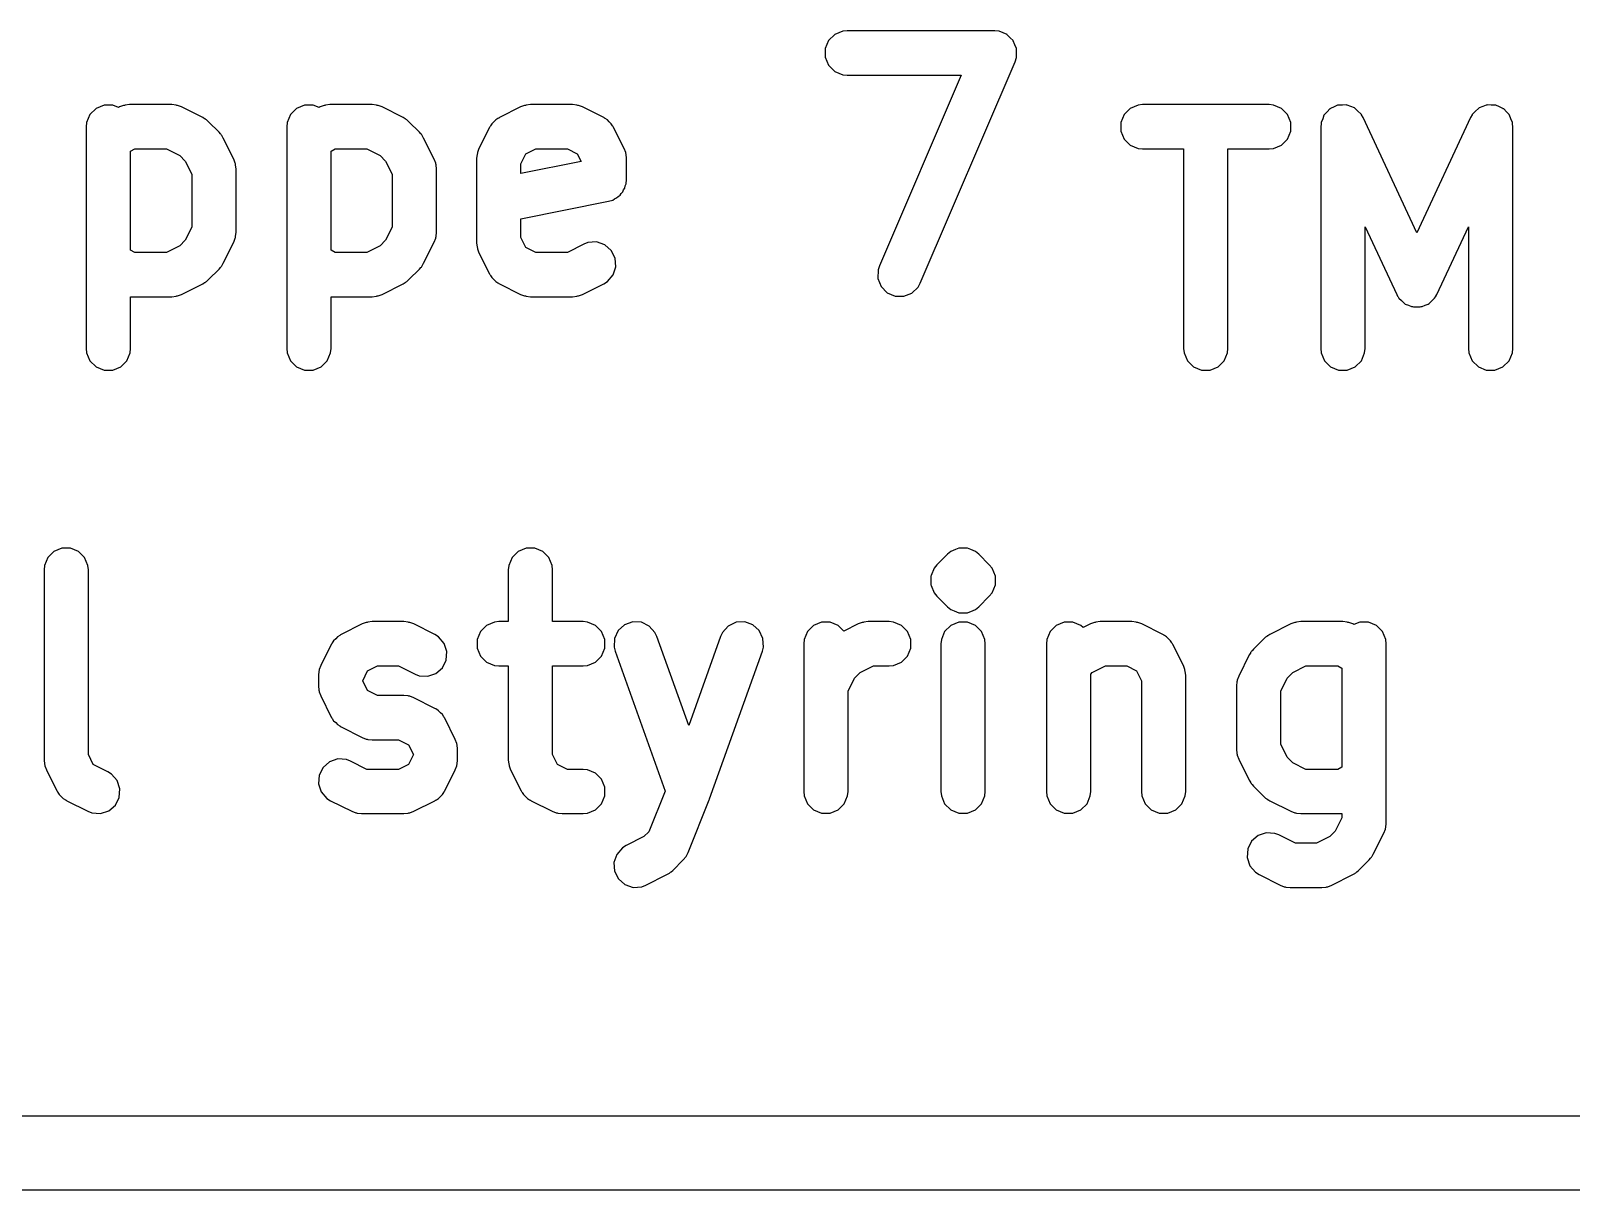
# Model space of a CAD drawing. Extents: x 44.5 to 133, y -119 to -55.5.
# Drawn here: x 78.32 to 88.74, y -119 to -111.15 of the extents above; entities that cross this region are included whole.
import ezdxf

# ---------------------------------------------------------------- set-up
doc = ezdxf.new("R2010")
doc.units = 0
doc.layers.add('BLACK', color=7, linetype='CONTINUOUS')

msp = doc.modelspace()

# ---------------------------------------------------------------- linework, layer by layer
at = {"layer": 'BLACK', "linetype": 'CONTINUOUS'}
for p, q in [((83.81096, -111.15371), (83.756888, -111.176108)), ((83.840224, -111.150828), (83.81096, -111.15371)), ((84.840224, -111.150828), (83.840224, -111.150828)), ((84.869488, -111.15371), (84.840224, -111.150828)), ((84.870349, -111.154066), (84.869488, -111.15371)), ((84.871279, -111.154078), (84.870349, -111.154066)), ((84.89734, -111.165247), (84.871279, -111.154078)), ((83.715504, -111.217492), (83.693106, -111.271564)), ((83.756888, -111.176108), (83.715504, -111.217492)), ((84.92356, -111.176108), (84.89734, -111.165247)), ((84.924218, -111.176766), (84.92356, -111.176108)), ((84.925074, -111.177133), (84.924218, -111.176766)), ((84.944864, -111.197412), (84.925074, -111.177133)), ((84.964944, -111.217492), (84.944864, -111.197412)), ((84.965301, -111.218354), (84.964944, -111.217492)), ((84.965951, -111.21902), (84.965301, -111.218354)), ((84.976469, -111.245315), (84.965951, -111.21902)), ((84.987342, -111.271564), (84.976469, -111.245315)), ((83.693106, -111.271564), (83.693106, -111.330092)), ((83.693106, -111.330092), (83.715504, -111.384164)), ((84.335239, -112.859916), (84.978096, -111.359916)), ((84.978096, -111.359916), (84.986974, -111.331883)), ((84.986974, -111.331883), (84.986985, -111.330953)), ((84.986985, -111.330953), (84.987342, -111.330092)), ((84.987342, -111.272497), (84.987342, -111.271564)), ((84.987687, -111.27336), (84.987342, -111.272497)), ((84.987342, -111.301677), (84.987687, -111.27336)), ((84.987342, -111.330092), (84.987342, -111.301677)), ((83.715504, -111.384164), (83.756888, -111.425548)), ((83.756888, -111.425548), (83.81096, -111.447946)), ((83.81096, -111.447946), (83.840224, -111.450828)), ((83.840224, -111.450828), (84.612743, -111.450828)), ((84.612743, -111.450828), (84.059495, -112.74174)), ((78.756888, -111.676108), (78.715504, -111.717492)), ((78.81096, -111.65371), (78.756888, -111.676108)), ((78.869488, -111.65371), (78.81096, -111.65371)), ((78.909095, -111.670116), (78.869488, -111.65371)), ((78.916, -111.666664), (78.909095, -111.670116)), ((78.943463, -111.656154), (78.916, -111.666664)), ((78.94884, -111.655771), (78.943463, -111.656154)), ((78.953818, -111.65371), (78.94884, -111.655771)), ((78.983082, -111.650828), (78.953818, -111.65371)), ((79.268796, -111.650828), (78.983082, -111.650828)), ((79.29806, -111.65371), (79.268796, -111.650828)), ((79.30304, -111.655773), (79.29806, -111.65371)), ((79.308415, -111.656155), (79.30304, -111.655773)), ((79.335878, -111.666664), (79.308415, -111.656155)), ((79.478735, -111.738093), (79.335878, -111.666664)), ((80.114031, -111.676108), (80.072647, -111.717492)), ((80.168103, -111.65371), (80.114031, -111.676108)), ((80.226631, -111.65371), (80.168103, -111.65371)), ((80.266238, -111.670116), (80.226631, -111.65371)), ((80.273143, -111.666664), (80.266238, -111.670116)), ((80.300606, -111.656154), (80.273143, -111.666664)), ((80.305983, -111.655771), (80.300606, -111.656154)), ((80.310961, -111.65371), (80.305983, -111.655771)), ((80.340225, -111.650828), (80.310961, -111.65371)), ((80.625939, -111.650828), (80.340225, -111.650828)), ((80.655203, -111.65371), (80.625939, -111.650828)), ((80.660183, -111.655773), (80.655203, -111.65371)), ((80.665558, -111.656155), (80.660183, -111.655773)), ((80.693021, -111.666664), (80.665558, -111.656155)), ((80.835878, -111.738093), (80.693021, -111.666664)), ((81.630286, -111.666664), (81.487428, -111.738093)), ((81.657749, -111.656154), (81.630286, -111.666664)), ((81.663126, -111.655771), (81.657749, -111.656154)), ((81.668104, -111.65371), (81.663126, -111.655771)), ((81.697368, -111.650828), (81.668104, -111.65371)), ((81.983082, -111.650828), (81.697368, -111.650828)), ((82.012346, -111.65371), (81.983082, -111.650828)), ((82.017326, -111.655773), (82.012346, -111.65371)), ((82.022701, -111.656155), (82.017326, -111.655773)), ((82.050164, -111.666664), (82.022701, -111.656155)), ((82.193021, -111.738093), (82.050164, -111.666664)), ((85.756889, -111.676108), (85.715505, -111.717492)), ((85.810961, -111.65371), (85.756889, -111.676108)), ((85.840225, -111.650828), (85.810961, -111.65371)), ((86.697368, -111.650828), (85.840225, -111.650828)), ((86.726632, -111.65371), (86.697368, -111.650828)), ((86.780704, -111.676108), (86.726632, -111.65371)), ((86.822088, -111.717492), (86.780704, -111.676108)), ((87.111667, -111.678471), (87.108634, -111.679887)), ((87.114031, -111.676108), (87.111667, -111.678471)), ((87.138076, -111.666147), (87.114031, -111.676108)), ((87.161672, -111.655137), (87.138076, -111.666147)), ((87.165012, -111.65499), (87.161672, -111.655137)), ((87.168103, -111.65371), (87.165012, -111.65499)), ((87.194138, -111.65371), (87.168103, -111.65371)), ((87.220142, -111.652567), (87.194138, -111.65371)), ((87.223285, -111.65371), (87.220142, -111.652567)), ((87.226631, -111.65371), (87.223285, -111.65371)), ((87.250679, -111.663671), (87.226631, -111.65371)), ((87.275145, -111.672568), (87.250679, -111.663671)), ((87.277612, -111.674827), (87.275145, -111.672568)), ((87.280703, -111.676108), (87.277612, -111.674827)), ((87.2991, -111.694505), (87.280703, -111.676108)), ((88.114031, -111.676108), (88.095622, -111.694516)), ((88.117122, -111.674827), (88.114031, -111.676108)), ((88.11959, -111.672568), (88.117122, -111.674827)), ((88.14405, -111.663673), (88.11959, -111.672568)), ((88.168103, -111.65371), (88.14405, -111.663673)), ((88.171449, -111.65371), (88.168103, -111.65371)), ((88.174592, -111.652567), (88.171449, -111.65371)), ((88.200607, -111.65371), (88.174592, -111.652567)), ((88.226631, -111.65371), (88.200607, -111.65371)), ((88.229718, -111.654989), (88.226631, -111.65371)), ((88.233063, -111.655136), (88.229718, -111.654989)), ((88.256672, -111.666154), (88.233063, -111.655136)), ((88.280703, -111.676108), (88.256672, -111.666154)), ((88.283066, -111.678471), (88.280703, -111.676108)), ((88.2861, -111.679887), (88.283066, -111.678471)), ((78.693106, -111.771564), (78.690224, -111.800828)), ((78.715504, -111.717492), (78.693106, -111.771564)), ((79.49133, -111.746021), (79.478735, -111.738093)), ((79.494987, -111.747536), (79.49133, -111.746021)), ((79.499104, -111.750915), (79.494987, -111.747536)), ((79.503621, -111.753758), (79.499104, -111.750915)), ((79.506218, -111.756752), (79.503621, -111.753758)), ((79.517718, -111.76619), (79.506218, -111.756752)), ((79.589147, -111.837618), (79.517718, -111.76619)), ((80.050249, -111.771564), (80.047367, -111.800828)), ((80.072647, -111.717492), (80.050249, -111.771564)), ((80.848473, -111.746021), (80.835878, -111.738093)), ((80.85213, -111.747536), (80.848473, -111.746021)), ((80.856247, -111.750915), (80.85213, -111.747536)), ((80.860764, -111.753758), (80.856247, -111.750915)), ((80.863361, -111.756752), (80.860764, -111.753758)), ((80.874861, -111.76619), (80.863361, -111.756752)), ((80.94629, -111.837618), (80.874861, -111.76619)), ((81.436011, -111.780289), (81.426688, -111.795098)), ((81.450219, -111.767966), (81.436011, -111.780289)), ((81.462542, -111.753758), (81.450219, -111.767966)), ((81.477351, -111.744435), (81.462542, -111.753758)), ((81.480226, -111.741943), (81.477351, -111.744435)), ((81.482533, -111.741173), (81.480226, -111.741943)), ((81.487428, -111.738093), (81.482533, -111.741173)), ((82.197911, -111.741171), (82.193021, -111.738093)), ((82.200223, -111.741942), (82.197911, -111.741171)), ((82.203101, -111.744438), (82.200223, -111.741942)), ((82.217907, -111.753758), (82.203101, -111.744438)), ((82.230228, -111.767965), (82.217907, -111.753758)), ((82.244438, -111.780289), (82.230228, -111.767965)), ((82.25376, -111.795098), (82.244438, -111.780289)), ((85.715505, -111.717492), (85.693107, -111.771564)), ((85.693107, -111.771564), (85.693107, -111.830092)), ((86.844486, -111.771564), (86.822088, -111.717492)), ((86.844486, -111.830092), (86.844486, -111.771564)), ((87.049261, -111.781591), (87.047367, -111.800828)), ((87.049797, -111.776152), (87.049106, -111.778053)), ((87.049106, -111.778053), (87.049261, -111.781591)), ((87.050249, -111.771564), (87.049797, -111.776152)), ((87.06021, -111.747515), (87.050249, -111.771564)), ((87.069107, -111.72305), (87.06021, -111.747515)), ((87.071366, -111.720582), (87.069107, -111.72305)), ((87.072647, -111.717492), (87.071366, -111.720582)), ((87.091044, -111.699094), (87.072647, -111.717492)), ((87.108634, -111.679887), (87.091044, -111.699094)), ((87.318308, -111.712095), (87.2991, -111.694505)), ((87.320658, -111.716063), (87.318308, -111.712095)), ((87.322087, -111.717492), (87.320658, -111.716063)), ((87.32344, -111.72076), (87.322087, -111.717492)), ((87.333294, -111.737395), (87.32344, -111.72076)), ((87.697367, -112.517551), (87.333294, -111.737395)), ((88.06144, -111.737395), (87.697367, -112.517551)), ((88.071291, -111.720764), (88.06144, -111.737395)), ((88.072647, -111.717492), (88.071291, -111.720764)), ((88.074077, -111.716061), (88.072647, -111.717492)), ((88.076427, -111.712095), (88.074077, -111.716061)), ((88.095622, -111.694516), (88.076427, -111.712095)), ((88.303689, -111.699094), (88.2861, -111.679887)), ((88.322087, -111.717492), (88.303689, -111.699094)), ((88.323367, -111.720582), (88.322087, -111.717492)), ((88.325627, -111.72305), (88.323367, -111.720582)), ((88.334524, -111.747518), (88.325627, -111.72305)), ((88.344485, -111.771564), (88.334524, -111.747518)), ((88.344936, -111.776151), (88.344485, -111.771564)), ((88.345628, -111.778052), (88.344936, -111.776151)), ((88.345472, -111.78159), (88.345628, -111.778052)), ((88.347367, -111.800828), (88.345472, -111.78159)), ((78.690224, -111.800828), (78.690224, -113.300828)), ((79.598589, -111.849123), (79.589147, -111.837618)), ((79.601581, -111.851718), (79.598589, -111.849123)), ((79.60442, -111.856228), (79.601581, -111.851718)), ((79.607802, -111.860349), (79.60442, -111.856228)), ((79.609317, -111.864008), (79.607802, -111.860349)), ((79.617246, -111.876603), (79.609317, -111.864008)), ((79.688674, -112.019461), (79.617246, -111.876603)), ((80.047367, -111.800828), (80.047367, -113.300828)), ((80.955732, -111.849123), (80.94629, -111.837618)), ((80.958724, -111.851718), (80.955732, -111.849123)), ((80.961563, -111.856228), (80.958724, -111.851718)), ((80.964945, -111.860349), (80.961563, -111.856228)), ((80.96646, -111.864008), (80.964945, -111.860349)), ((80.974389, -111.876603), (80.96646, -111.864008)), ((81.045817, -112.019461), (80.974389, -111.876603)), ((81.420346, -111.805175), (81.348918, -111.948032)), ((81.423426, -111.80028), (81.420346, -111.805175)), ((81.424196, -111.797973), (81.423426, -111.80028)), ((81.426688, -111.795098), (81.424196, -111.797973)), ((82.256253, -111.797973), (82.25376, -111.795098)), ((82.257022, -111.80028), (82.256253, -111.797973)), ((82.260103, -111.805175), (82.257022, -111.80028)), ((82.331532, -111.948031), (82.260103, -111.805175)), ((85.693107, -111.830092), (85.715505, -111.884164)), ((85.715505, -111.884164), (85.756889, -111.925548)), ((86.780704, -111.925548), (86.822088, -111.884164)), ((86.822088, -111.884164), (86.844486, -111.830092)), ((87.047367, -111.800828), (87.047367, -113.300828)), ((88.347367, -113.300828), (88.347367, -111.800828)), ((78.990224, -111.964962), (79.018492, -111.950828)), ((78.990224, -112.636694), (78.990224, -111.964962)), ((79.018492, -111.950828), (79.233386, -111.950828)), ((79.233386, -111.950828), (79.3228, -111.995535)), ((80.347367, -111.964962), (80.375635, -111.950828)), ((80.347367, -112.636694), (80.347367, -111.964962)), ((80.375635, -111.950828), (80.590529, -111.950828)), ((80.590529, -111.950828), (80.679943, -111.995535)), ((81.335964, -111.98585), (81.333082, -112.015114)), ((81.338026, -111.980871), (81.335964, -111.98585)), ((81.338408, -111.975496), (81.338026, -111.980871)), ((81.348918, -111.948032), (81.338408, -111.975496)), ((81.633082, -112.050523), (81.666313, -111.98406)), ((81.666313, -111.98406), (81.732778, -111.950828)), ((81.732778, -111.950828), (81.947672, -111.950828)), ((81.947672, -111.950828), (82.014136, -111.98406)), ((82.014136, -111.98406), (82.040311, -112.036411)), ((82.342041, -111.975495), (82.331532, -111.948031)), ((82.342422, -111.980869), (82.342041, -111.975495)), ((82.344486, -111.98585), (82.342422, -111.980869)), ((82.347368, -112.015114), (82.344486, -111.98585)), ((85.756889, -111.925548), (85.810961, -111.947946)), ((85.810961, -111.947946), (85.840225, -111.950828)), ((85.840225, -111.950828), (86.118796, -111.950828)), ((86.118796, -111.950828), (86.118796, -113.300828)), ((86.418796, -113.300828), (86.418796, -111.950828)), ((86.418796, -111.950828), (86.697368, -111.950828)), ((86.697368, -111.950828), (86.726632, -111.947946)), ((86.726632, -111.947946), (86.780704, -111.925548)), ((79.3228, -111.995535), (79.359804, -112.032539)), ((79.359804, -112.032539), (79.40451, -112.121951)), ((79.699184, -112.046924), (79.688674, -112.019461)), ((79.699565, -112.052299), (79.699184, -112.046924)), ((79.701628, -112.057278), (79.699565, -112.052299)), ((79.70451, -112.086542), (79.701628, -112.057278)), ((79.70451, -112.515114), (79.70451, -112.086542)), ((80.679943, -111.995535), (80.716947, -112.032539)), ((80.716947, -112.032539), (80.761653, -112.121951)), ((81.056327, -112.046924), (81.045817, -112.019461)), ((81.056708, -112.052299), (81.056327, -112.046924)), ((81.058771, -112.057278), (81.056708, -112.052299)), ((81.061653, -112.086542), (81.058771, -112.057278)), ((81.061653, -112.515114), (81.061653, -112.086542)), ((81.333082, -112.015114), (81.333082, -112.586542)), ((82.040311, -112.036411), (81.633082, -112.117857)), ((81.633082, -112.117857), (81.633082, -112.050523)), ((82.347368, -112.157809), (82.347368, -112.015114)), ((79.40451, -112.121951), (79.40451, -112.479704)), ((80.761653, -112.121951), (80.761653, -112.479704)), ((82.338862, -112.200811), (82.344486, -112.187235)), ((82.344486, -112.187235), (82.347368, -112.157971)), ((82.347369, -112.157814), (82.347368, -112.157809)), ((82.347368, -112.157819), (82.347369, -112.157814)), ((82.347368, -112.157971), (82.347368, -112.157819)), ((82.226786, -112.305058), (82.254916, -112.296493)), ((82.254916, -112.296493), (82.267127, -112.288314)), ((82.267127, -112.288314), (82.280704, -112.282691)), ((82.280704, -112.282691), (82.291205, -112.272189)), ((82.291205, -112.272189), (82.303546, -112.263925)), ((82.303546, -112.263925), (82.311698, -112.251697)), ((82.311698, -112.251697), (82.322088, -112.241307)), ((82.322088, -112.241307), (82.32777, -112.227587)), ((82.32777, -112.227587), (82.33601, -112.215229)), ((82.33601, -112.215229), (82.338862, -112.200811)), ((81.633082, -112.423798), (82.226631, -112.305089)), ((82.226631, -112.305089), (82.226632, -112.305089)), ((82.226632, -112.305088), (82.226786, -112.305058)), ((82.226632, -112.305089), (82.226632, -112.305088)), ((79.40451, -112.479704), (79.359803, -112.569117)), ((80.761653, -112.479704), (80.716946, -112.569117)), ((81.633082, -112.551133), (81.633082, -112.423798)), ((87.347367, -113.300828), (87.347367, -112.476961)), ((87.347367, -112.476961), (87.56144, -112.93569)), ((87.833294, -112.93569), (88.047367, -112.476962)), ((88.047367, -112.476962), (88.047367, -113.300828)), ((79.322798, -112.606122), (79.233386, -112.650828)), ((79.359803, -112.569117), (79.322798, -112.606122)), ((79.617246, -112.725053), (79.688674, -112.582195)), ((79.688674, -112.582195), (79.699184, -112.554732)), ((79.699184, -112.554732), (79.699565, -112.549356)), ((79.699565, -112.549356), (79.701628, -112.544378)), ((79.701628, -112.544378), (79.70451, -112.515114)), ((80.679941, -112.606122), (80.590529, -112.650828)), ((80.716946, -112.569117), (80.679941, -112.606122)), ((80.974389, -112.725053), (81.045817, -112.582195)), ((81.045817, -112.582195), (81.056327, -112.554732)), ((81.056327, -112.554732), (81.056708, -112.549356)), ((81.056708, -112.549356), (81.058771, -112.544378)), ((81.058771, -112.544378), (81.061653, -112.515114)), ((81.333082, -112.586542), (81.335964, -112.615806)), ((81.335964, -112.615806), (81.338026, -112.620784)), ((81.666314, -112.617597), (81.633082, -112.551133)), ((82.058858, -112.595236), (81.947672, -112.650828)), ((82.086321, -112.584726), (82.058858, -112.595236)), ((82.144701, -112.580578), (82.086321, -112.584726)), ((82.200224, -112.599086), (82.144701, -112.580578)), ((82.244439, -112.637433), (82.200224, -112.599086)), ((79.018491, -112.650828), (78.990224, -112.636694)), ((79.233386, -112.650828), (79.018491, -112.650828)), ((80.375634, -112.650828), (80.347367, -112.636694)), ((80.590529, -112.650828), (80.375634, -112.650828)), ((81.338026, -112.620784), (81.338408, -112.62616)), ((81.338408, -112.62616), (81.348918, -112.653623)), ((81.348918, -112.653623), (81.420346, -112.796482)), ((81.732777, -112.650828), (81.666314, -112.617597)), ((81.947672, -112.650828), (81.732777, -112.650828)), ((82.270613, -112.689782), (82.244439, -112.637433)), ((82.274761, -112.748162), (82.270613, -112.689782)), ((79.517719, -112.835466), (79.589148, -112.764037)), ((79.589148, -112.764037), (79.598589, -112.752532)), ((79.598589, -112.752532), (79.601581, -112.749938)), ((79.601581, -112.749938), (79.604419, -112.745428)), ((79.604419, -112.745428), (79.607803, -112.741306)), ((79.607803, -112.741306), (79.609319, -112.737644)), ((79.609319, -112.737644), (79.617246, -112.725053)), ((80.874862, -112.835466), (80.946291, -112.764037)), ((80.946291, -112.764037), (80.955732, -112.752532)), ((80.955732, -112.752532), (80.958724, -112.749938)), ((80.958724, -112.749938), (80.961562, -112.745428)), ((80.961562, -112.745428), (80.964946, -112.741306)), ((80.964946, -112.741306), (80.966462, -112.737644)), ((80.966462, -112.737644), (80.974389, -112.725053)), ((81.420346, -112.796482), (81.423425, -112.801374)), ((81.423425, -112.801374), (81.424196, -112.803685)), ((81.424196, -112.803685), (81.426691, -112.806562)), ((81.426691, -112.806562), (81.436011, -112.821367)), ((81.436011, -112.821367), (81.450217, -112.833688)), ((82.217907, -112.847899), (82.256253, -112.803684)), ((82.256253, -112.803684), (82.274761, -112.748162)), ((84.050617, -112.769773), (84.049904, -112.828296)), ((84.059495, -112.74174), (84.050617, -112.769773)), ((79.335878, -112.934992), (79.478735, -112.863564)), ((79.478735, -112.863564), (79.491328, -112.855636)), ((79.491328, -112.855636), (79.494988, -112.854121)), ((79.494988, -112.854121), (79.499107, -112.850739)), ((79.499107, -112.850739), (79.503621, -112.847899)), ((79.503621, -112.847899), (79.506217, -112.844905)), ((79.506217, -112.844905), (79.517719, -112.835466)), ((80.693021, -112.934992), (80.835878, -112.863564)), ((80.835878, -112.863564), (80.848471, -112.855636)), ((80.848471, -112.855636), (80.852131, -112.854121)), ((80.852131, -112.854121), (80.85625, -112.850739)), ((80.85625, -112.850739), (80.860764, -112.847899)), ((80.860764, -112.847899), (80.86336, -112.844905)), ((80.86336, -112.844905), (80.874862, -112.835466)), ((81.450217, -112.833688), (81.462543, -112.8479)), ((81.462543, -112.8479), (81.477347, -112.857218)), ((81.477347, -112.857218), (81.480225, -112.859714)), ((81.480225, -112.859714), (81.482536, -112.860484)), ((81.482536, -112.860484), (81.487429, -112.863564)), ((81.487429, -112.863564), (81.630287, -112.934993)), ((82.050164, -112.934992), (82.193021, -112.863564)), ((82.193021, -112.863564), (82.217907, -112.847899)), ((84.049904, -112.828296), (84.07164, -112.882636)), ((84.07164, -112.882636), (84.112517, -112.924523)), ((84.112517, -112.924523), (84.166312, -112.947578)), ((84.224835, -112.948291), (84.279175, -112.926555)), ((84.279175, -112.926555), (84.321062, -112.885678)), ((84.321062, -112.885678), (84.335239, -112.859916)), ((78.990224, -113.300828), (78.990224, -112.950828)), ((78.990224, -112.950828), (79.268796, -112.950828)), ((79.268796, -112.950828), (79.29806, -112.947946)), ((79.29806, -112.947946), (79.303038, -112.945883)), ((79.303038, -112.945883), (79.308414, -112.945502)), ((79.308414, -112.945502), (79.335878, -112.934992)), ((80.347367, -113.300828), (80.347367, -112.950828)), ((80.347367, -112.950828), (80.625939, -112.950828)), ((80.625939, -112.950828), (80.655203, -112.947946)), ((80.655203, -112.947946), (80.660181, -112.945883)), ((80.660181, -112.945883), (80.665557, -112.945502)), ((80.665557, -112.945502), (80.693021, -112.934992)), ((81.630287, -112.934993), (81.65775, -112.945502)), ((81.65775, -112.945502), (81.663125, -112.945883)), ((81.663125, -112.945883), (81.668104, -112.947946)), ((81.668104, -112.947946), (81.697368, -112.950828)), ((81.697368, -112.950828), (81.983082, -112.950828)), ((81.983082, -112.950828), (82.012346, -112.947946)), ((82.012346, -112.947946), (82.017324, -112.945883)), ((82.017324, -112.945883), (82.0227, -112.945502)), ((82.0227, -112.945502), (82.050164, -112.934992)), ((84.166312, -112.947578), (84.224835, -112.948291)), ((87.56144, -112.93569), (87.567786, -112.946403)), ((87.567786, -112.946403), (87.569107, -112.950035)), ((87.569107, -112.950035), (87.571458, -112.952603)), ((87.571458, -112.952603), (87.576427, -112.96099)), ((87.576427, -112.96099), (87.593232, -112.97638)), ((87.593232, -112.97638), (87.608634, -112.993198)), ((87.608634, -112.993198), (87.614677, -112.996018)), ((87.614677, -112.996018), (87.61959, -113.000517)), ((87.61959, -113.000517), (87.64101, -113.008306)), ((87.64101, -113.008306), (87.661672, -113.017948)), ((87.661672, -113.017948), (87.668329, -113.01824)), ((87.668329, -113.01824), (87.674592, -113.020518)), ((87.674592, -113.020518), (87.697371, -113.019517)), ((87.697371, -113.019517), (87.720142, -113.020518)), ((87.720142, -113.020518), (87.726401, -113.018241)), ((87.726401, -113.018241), (87.733063, -113.017949)), ((87.733063, -113.017949), (87.75373, -113.008304)), ((87.75373, -113.008304), (87.775145, -113.000517)), ((87.775145, -113.000517), (87.780058, -112.996017)), ((87.780058, -112.996017), (87.7861, -112.993198)), ((87.7861, -112.993198), (87.801495, -112.976385)), ((87.801495, -112.976385), (87.818308, -112.96099)), ((87.818308, -112.96099), (87.823276, -112.952601)), ((87.823276, -112.952601), (87.825627, -112.950035)), ((87.825627, -112.950035), (87.826946, -112.946405)), ((87.826946, -112.946405), (87.833294, -112.93569)), ((78.690224, -113.300828), (78.693106, -113.330092)), ((78.693106, -113.330092), (78.715504, -113.384164)), ((78.964944, -113.384164), (78.987342, -113.330092)), ((78.987342, -113.330092), (78.990224, -113.300828)), ((80.047367, -113.300828), (80.050249, -113.330092)), ((80.050249, -113.330092), (80.072647, -113.384164)), ((80.322087, -113.384164), (80.344485, -113.330092)), ((80.344485, -113.330092), (80.347367, -113.300828)), ((86.118796, -113.300828), (86.121678, -113.330092)), ((86.121678, -113.330092), (86.144076, -113.384164)), ((86.393516, -113.384164), (86.415914, -113.330092)), ((86.415914, -113.330092), (86.418796, -113.300828)), ((87.047367, -113.300828), (87.050249, -113.330092)), ((87.050249, -113.330092), (87.072647, -113.384164)), ((87.322087, -113.384164), (87.344485, -113.330092)), ((87.344485, -113.330092), (87.347367, -113.300828)), ((88.047367, -113.300828), (88.050249, -113.330092)), ((88.050249, -113.330092), (88.072647, -113.384164)), ((88.322087, -113.384164), (88.344485, -113.330092)), ((88.344485, -113.330092), (88.347367, -113.300828)), ((78.715504, -113.384164), (78.756888, -113.425548)), ((78.756888, -113.425548), (78.81096, -113.447946)), ((78.81096, -113.447946), (78.869488, -113.447946)), ((78.869488, -113.447946), (78.92356, -113.425548)), ((78.92356, -113.425548), (78.964944, -113.384164)), ((80.072647, -113.384164), (80.114031, -113.425548)), ((80.114031, -113.425548), (80.168103, -113.447946)), ((80.168103, -113.447946), (80.226631, -113.447946)), ((80.226631, -113.447946), (80.280703, -113.425548)), ((80.280703, -113.425548), (80.322087, -113.384164)), ((86.144076, -113.384164), (86.18546, -113.425548)), ((86.18546, -113.425548), (86.239532, -113.447946)), ((86.239532, -113.447946), (86.29806, -113.447946)), ((86.29806, -113.447946), (86.352132, -113.425548)), ((86.352132, -113.425548), (86.393516, -113.384164)), ((87.072647, -113.384164), (87.114031, -113.425548)), ((87.114031, -113.425548), (87.168103, -113.447946)), ((87.168103, -113.447946), (87.226631, -113.447946)), ((87.226631, -113.447946), (87.280703, -113.425548)), ((87.280703, -113.425548), (87.322087, -113.384164)), ((88.072647, -113.384164), (88.114031, -113.425548)), ((88.114031, -113.425548), (88.168103, -113.447946)), ((88.168103, -113.447946), (88.226631, -113.447946)), ((88.226631, -113.447946), (88.280703, -113.425548)), ((88.280703, -113.425548), (88.322087, -113.384164)), ((78.471175, -114.676108), (78.429791, -114.717492)), ((78.525247, -114.65371), (78.471175, -114.676108)), ((78.583775, -114.65371), (78.525247, -114.65371)), ((78.637847, -114.676108), (78.583775, -114.65371)), ((78.679231, -114.717492), (78.637847, -114.676108)), ((81.614032, -114.676108), (81.572648, -114.717492)), ((81.668104, -114.65371), (81.614032, -114.676108)), ((81.726632, -114.65371), (81.668104, -114.65371)), ((81.780704, -114.676108), (81.726632, -114.65371)), ((81.822088, -114.717492), (81.780704, -114.676108)), ((84.519872, -114.694763), (84.448444, -114.766192)), ((84.542603, -114.676108), (84.519872, -114.694763)), ((84.542604, -114.676107), (84.542603, -114.676108)), ((84.574278, -114.662987), (84.542604, -114.676107)), ((84.596675, -114.65371), (84.574278, -114.662987)), ((84.655203, -114.65371), (84.596675, -114.65371)), ((84.6776, -114.662987), (84.655203, -114.65371)), ((84.709274, -114.676107), (84.6776, -114.662987)), ((84.732005, -114.694762), (84.709274, -114.676107)), ((84.803434, -114.766191), (84.732005, -114.694762)), ((78.407393, -114.771564), (78.404511, -114.800828)), ((78.404511, -114.800828), (78.404511, -116.086542)), ((78.429791, -114.717492), (78.407393, -114.771564)), ((78.701629, -114.771564), (78.679231, -114.717492)), ((78.704511, -114.800828), (78.701629, -114.771564)), ((78.704511, -116.051132), (78.704511, -114.800828)), ((81.55025, -114.771564), (81.547368, -114.800828)), ((81.547368, -114.800828), (81.547368, -115.150828)), ((81.572648, -114.717492), (81.55025, -114.771564)), ((81.844486, -114.771564), (81.822088, -114.717492)), ((81.847368, -114.800828), (81.844486, -114.771564)), ((81.847368, -115.150828), (81.847368, -114.800828)), ((84.42979, -114.788922), (84.40962, -114.837619)), ((84.429794, -114.788917), (84.42979, -114.788922)), ((84.448444, -114.766192), (84.429794, -114.788917)), ((84.822089, -114.788922), (84.803434, -114.766191)), ((84.844486, -114.842994), (84.822089, -114.788922)), ((84.40962, -114.837619), (84.407393, -114.842995)), ((84.407393, -114.842995), (84.407393, -114.901521)), ((84.407393, -114.901521), (84.409619, -114.906894)), ((84.409619, -114.906894), (84.42979, -114.955592)), ((84.822089, -114.955592), (84.844486, -114.90152)), ((84.844486, -114.90152), (84.844486, -114.842994)), ((84.42979, -114.955592), (84.448445, -114.978323)), ((84.448445, -114.978323), (84.519873, -115.049751)), ((84.732004, -115.049752), (84.803433, -114.978324)), ((84.803433, -114.978324), (84.822088, -114.955593)), ((84.822088, -114.955593), (84.822089, -114.955592)), ((84.519873, -115.049751), (84.542603, -115.068406)), ((84.542603, -115.068406), (84.565, -115.077682)), ((84.565, -115.077682), (84.596675, -115.090803)), ((84.596675, -115.090803), (84.655203, -115.090803)), ((84.655203, -115.090803), (84.693437, -115.074965)), ((84.693437, -115.074965), (84.709274, -115.068406)), ((84.709274, -115.068406), (84.709278, -115.068401)), ((84.709278, -115.068401), (84.732004, -115.049752)), ((80.558858, -115.166664), (80.416, -115.238093)), ((80.586321, -115.156154), (80.558858, -115.166664)), ((80.591698, -115.155771), (80.586321, -115.156154)), ((80.596676, -115.15371), (80.591698, -115.155771)), ((80.62594, -115.150828), (80.596676, -115.15371)), ((80.840225, -115.150828), (80.62594, -115.150828)), ((80.869489, -115.15371), (80.840225, -115.150828)), ((80.874469, -115.155773), (80.869489, -115.15371)), ((80.879844, -115.156155), (80.874469, -115.155773)), ((80.907307, -115.166664), (80.879844, -115.156155)), ((81.050164, -115.238093), (80.907307, -115.166664)), ((81.358363, -115.217492), (81.335965, -115.271564)), ((81.399747, -115.176108), (81.358363, -115.217492)), ((81.453819, -115.15371), (81.399747, -115.176108)), ((81.483083, -115.150828), (81.453819, -115.15371)), ((81.547368, -115.150828), (81.483083, -115.150828)), ((82.054511, -115.150828), (81.847368, -115.150828)), ((82.083775, -115.15371), (82.054511, -115.150828)), ((82.137847, -115.176108), (82.083775, -115.15371)), ((82.179231, -115.217492), (82.137847, -115.176108)), ((82.201629, -115.271564), (82.179231, -115.217492)), ((82.291225, -115.211403), (82.266171, -115.264295)), ((82.334614, -115.172123), (82.291225, -115.211403)), ((82.389732, -115.152438), (82.334614, -115.172123)), ((82.448187, -115.155345), (82.389732, -115.152438)), ((82.501079, -115.180399), (82.448187, -115.155345)), ((82.540359, -115.223788), (82.501079, -115.180399)), ((82.552915, -115.250378), (82.540359, -115.223788)), ((82.997235, -115.223788), (82.984679, -115.250378)), ((83.036515, -115.180399), (82.997235, -115.223788)), ((83.089407, -115.155345), (83.036515, -115.180399)), ((83.147862, -115.152438), (83.089407, -115.155345)), ((83.20298, -115.172123), (83.147862, -115.152438)), ((83.246369, -115.211403), (83.20298, -115.172123)), ((83.271423, -115.264295), (83.246369, -115.211403)), ((83.572648, -115.217492), (83.55025, -115.271564)), ((83.614032, -115.176108), (83.572648, -115.217492)), ((83.668104, -115.15371), (83.614032, -115.176108)), ((83.726632, -115.15371), (83.668104, -115.15371)), ((83.780704, -115.176108), (83.726632, -115.15371)), ((83.819507, -115.214911), (83.780704, -115.176108)), ((83.916, -115.166664), (83.819507, -115.214911)), ((83.943464, -115.156155), (83.916, -115.166664)), ((83.948838, -115.155773), (83.943464, -115.156155)), ((83.953819, -115.15371), (83.948838, -115.155773)), ((83.983083, -115.150828), (83.953819, -115.15371)), ((84.12594, -115.150828), (83.983083, -115.150828)), ((84.155204, -115.15371), (84.12594, -115.150828)), ((84.209276, -115.176108), (84.155204, -115.15371)), ((84.25066, -115.217492), (84.209276, -115.176108)), ((84.273058, -115.271564), (84.25066, -115.217492)), ((84.501219, -115.217492), (84.478821, -115.271564)), ((84.542603, -115.176108), (84.501219, -115.217492)), ((84.596675, -115.15371), (84.542603, -115.176108)), ((84.655203, -115.15371), (84.596675, -115.15371)), ((84.709275, -115.176108), (84.655203, -115.15371)), ((84.750659, -115.217492), (84.709275, -115.176108)), ((84.773057, -115.271564), (84.750659, -115.217492)), ((85.215505, -115.217492), (85.193107, -115.271564)), ((85.256889, -115.176108), (85.215505, -115.217492)), ((85.310961, -115.15371), (85.256889, -115.176108)), ((85.369489, -115.15371), (85.310961, -115.15371)), ((85.423561, -115.176108), (85.369489, -115.15371)), ((85.438554, -115.191101), (85.423561, -115.176108)), ((85.487428, -115.166664), (85.438554, -115.191101)), ((85.514892, -115.156155), (85.487428, -115.166664)), ((85.520266, -115.155773), (85.514892, -115.156155)), ((85.525247, -115.15371), (85.520266, -115.155773)), ((85.554511, -115.150828), (85.525247, -115.15371)), ((85.768797, -115.150828), (85.554511, -115.150828)), ((85.798061, -115.15371), (85.768797, -115.150828)), ((85.803041, -115.155773), (85.798061, -115.15371)), ((85.808416, -115.156155), (85.803041, -115.155773)), ((85.835879, -115.166664), (85.808416, -115.156155)), ((85.978736, -115.238093), (85.835879, -115.166664)), ((86.844571, -115.166664), (86.701715, -115.238093)), ((86.872035, -115.156155), (86.844571, -115.166664)), ((86.877409, -115.155773), (86.872035, -115.156155)), ((86.88239, -115.15371), (86.877409, -115.155773)), ((86.911654, -115.150828), (86.88239, -115.15371)), ((87.197368, -115.150828), (86.911654, -115.150828)), ((87.226632, -115.15371), (87.197368, -115.150828)), ((87.231609, -115.155771), (87.226632, -115.15371)), ((87.236987, -115.156154), (87.231609, -115.155771)), ((87.26445, -115.166664), (87.236987, -115.156154)), ((87.271354, -115.170116), (87.26445, -115.166664)), ((87.310962, -115.15371), (87.271354, -115.170116)), ((87.36949, -115.15371), (87.310962, -115.15371)), ((87.423562, -115.176108), (87.36949, -115.15371)), ((87.464946, -115.217492), (87.423562, -115.176108)), ((87.487344, -115.271564), (87.464946, -115.217492)), ((80.348918, -115.305175), (80.27749, -115.448032)), ((80.351998, -115.30028), (80.348918, -115.305175)), ((80.352768, -115.297973), (80.351998, -115.30028)), ((80.35526, -115.295098), (80.352768, -115.297973)), ((80.364583, -115.280289), (80.35526, -115.295098)), ((80.378791, -115.267966), (80.364583, -115.280289)), ((80.391114, -115.253758), (80.378791, -115.267966)), ((80.405923, -115.244435), (80.391114, -115.253758)), ((80.408798, -115.241943), (80.405923, -115.244435)), ((80.411105, -115.241173), (80.408798, -115.241943)), ((80.416, -115.238093), (80.411105, -115.241173)), ((81.07505, -115.253758), (81.050164, -115.238093)), ((81.113396, -115.297973), (81.07505, -115.253758)), ((81.131904, -115.353496), (81.113396, -115.297973)), ((81.335965, -115.271564), (81.335965, -115.330092)), ((82.201629, -115.330092), (82.201629, -115.271564)), ((82.266171, -115.264295), (82.263264, -115.32275)), ((82.263264, -115.32275), (82.270393, -115.351278)), ((82.768797, -115.854847), (82.552915, -115.250378)), ((82.984679, -115.250378), (82.768797, -115.854847)), ((83.267201, -115.351279), (83.27433, -115.32275)), ((83.27433, -115.32275), (83.271423, -115.264295)), ((83.55025, -115.271564), (83.547368, -115.300828)), ((83.547368, -115.300828), (83.547368, -116.300828)), ((84.273058, -115.330092), (84.273058, -115.271564)), ((84.478821, -115.271564), (84.475939, -115.300828)), ((84.475939, -115.300828), (84.475939, -116.300828)), ((84.775939, -115.300828), (84.773057, -115.271564)), ((84.775939, -116.300828), (84.775939, -115.300828)), ((85.193107, -115.271564), (85.190225, -115.300828)), ((85.190225, -115.300828), (85.190225, -116.300828)), ((85.983626, -115.241171), (85.978736, -115.238093)), ((85.985938, -115.241942), (85.983626, -115.241171)), ((85.988816, -115.244438), (85.985938, -115.241942)), ((86.003622, -115.253758), (85.988816, -115.244438)), ((86.015943, -115.267965), (86.003622, -115.253758)), ((86.030153, -115.280289), (86.015943, -115.267965)), ((86.039475, -115.295098), (86.030153, -115.280289)), ((86.041968, -115.297973), (86.039475, -115.295098)), ((86.042737, -115.30028), (86.041968, -115.297973)), ((86.045818, -115.305175), (86.042737, -115.30028)), ((86.117247, -115.448031), (86.045818, -115.305175)), ((86.662732, -115.26619), (86.591303, -115.337618)), ((86.674232, -115.256751), (86.662732, -115.26619)), ((86.676829, -115.253758), (86.674232, -115.256751)), ((86.681341, -115.250917), (86.676829, -115.253758)), ((86.685462, -115.247536), (86.681341, -115.250917)), ((86.689121, -115.24602), (86.685462, -115.247536)), ((86.701715, -115.238093), (86.689121, -115.24602)), ((87.490226, -115.300828), (87.487344, -115.271564)), ((87.490226, -116.515114), (87.490226, -115.300828)), ((81.101581, -115.464225), (81.127755, -115.411876)), ((81.127755, -115.411876), (81.131904, -115.353496)), ((81.335965, -115.330092), (81.358363, -115.384164)), ((81.358363, -115.384164), (81.399747, -115.425548)), ((81.399747, -115.425548), (81.453819, -115.447946)), ((82.083775, -115.447946), (82.137847, -115.425548)), ((82.137847, -115.425548), (82.179231, -115.384164)), ((82.179231, -115.384164), (82.201629, -115.330092)), ((82.270393, -115.351278), (82.608444, -116.297822)), ((82.910058, -116.351278), (83.267201, -115.351279)), ((84.155204, -115.447946), (84.209276, -115.425548)), ((84.209276, -115.425548), (84.25066, -115.384164)), ((84.25066, -115.384164), (84.273058, -115.330092)), ((86.563204, -115.376603), (86.491776, -115.51946)), ((86.571132, -115.364007), (86.563204, -115.376603)), ((86.572648, -115.360349), (86.571132, -115.364007)), ((86.576027, -115.356231), (86.572648, -115.360349)), ((86.578869, -115.351717), (86.576027, -115.356231)), ((86.581863, -115.34912), (86.578869, -115.351717)), ((86.591303, -115.337618), (86.581863, -115.34912)), ((80.264536, -115.48585), (80.261654, -115.515114)), ((80.261654, -115.515114), (80.261654, -115.586542)), ((80.266598, -115.480871), (80.264536, -115.48585)), ((80.26698, -115.475496), (80.266598, -115.480871)), ((80.27749, -115.448032), (80.26698, -115.475496)), ((80.561654, -115.550523), (80.594885, -115.48406)), ((80.594885, -115.48406), (80.66135, -115.450828)), ((80.66135, -115.450828), (80.804815, -115.450828)), ((80.804815, -115.450828), (80.915999, -115.506421)), ((80.915999, -115.506421), (80.943463, -115.51693)), ((80.943463, -115.51693), (81.001843, -115.521079)), ((81.001843, -115.521079), (81.057365, -115.502572)), ((81.057365, -115.502572), (81.101581, -115.464225)), ((81.453819, -115.447946), (81.483083, -115.450828)), ((81.483083, -115.450828), (81.547368, -115.450828)), ((81.547368, -115.450828), (81.547368, -116.086542)), ((81.847368, -116.051132), (81.847368, -115.450828)), ((81.847368, -115.450828), (82.054511, -115.450828)), ((82.054511, -115.450828), (82.083775, -115.447946)), ((83.847368, -115.621952), (83.892075, -115.532538)), ((83.892075, -115.532538), (83.929079, -115.495535)), ((83.929079, -115.495535), (84.018493, -115.450828)), ((84.018493, -115.450828), (84.12594, -115.450828)), ((84.12594, -115.450828), (84.155204, -115.447946)), ((85.490225, -115.505817), (85.500507, -115.495535)), ((85.490225, -116.300828), (85.490225, -115.505817)), ((85.500507, -115.495535), (85.589921, -115.450828)), ((85.589921, -115.450828), (85.733387, -115.450828)), ((85.733387, -115.450828), (85.799851, -115.48406)), ((85.799851, -115.48406), (85.833083, -115.550524)), ((86.127756, -115.475495), (86.117247, -115.448031)), ((86.128137, -115.480869), (86.127756, -115.475495)), ((86.130201, -115.48585), (86.128137, -115.480869)), ((86.133083, -115.515114), (86.130201, -115.48585)), ((86.133083, -116.300828), (86.133083, -115.515114)), ((86.491776, -115.51946), (86.481266, -115.546924)), ((86.77594, -115.621951), (86.820645, -115.53254)), ((86.820645, -115.53254), (86.85765, -115.495535)), ((86.85765, -115.495535), (86.947064, -115.450828)), ((86.947064, -115.450828), (87.161958, -115.450828)), ((87.161958, -115.450828), (87.190226, -115.464962)), ((87.190226, -115.464962), (87.190226, -116.136694)), ((80.261654, -115.586542), (80.264536, -115.615806)), ((80.264536, -115.615806), (80.266598, -115.620784)), ((80.266598, -115.620784), (80.26698, -115.62616)), ((80.26698, -115.62616), (80.27749, -115.653623)), ((80.561654, -115.551133), (80.561654, -115.550523)), ((80.594886, -115.617597), (80.561654, -115.551133)), ((80.661349, -115.650828), (80.594886, -115.617597)), ((83.847368, -116.300828), (83.847368, -115.621952)), ((85.833083, -115.550524), (85.833083, -116.300828)), ((86.478822, -115.557278), (86.47594, -115.586542)), ((86.47594, -115.586542), (86.47594, -116.015114)), ((86.480884, -115.552299), (86.478822, -115.557278)), ((86.481266, -115.546924), (86.480884, -115.552299)), ((86.77594, -115.979704), (86.77594, -115.621951)), ((80.27749, -115.653623), (80.348918, -115.796482)), ((80.840225, -115.650828), (80.661349, -115.650828)), ((80.869489, -115.65371), (80.840225, -115.650828)), ((80.874469, -115.655773), (80.869489, -115.65371)), ((80.879844, -115.656155), (80.874469, -115.655773)), ((80.907307, -115.666664), (80.879844, -115.656155)), ((81.050164, -115.738093), (80.907307, -115.666664)), ((81.055054, -115.741171), (81.050164, -115.738093)), ((81.057366, -115.741942), (81.055054, -115.741171)), ((81.060244, -115.744438), (81.057366, -115.741942)), ((81.07505, -115.753758), (81.060244, -115.744438)), ((80.348918, -115.796482), (80.351997, -115.801374)), ((80.351997, -115.801374), (80.352768, -115.803685)), ((80.352768, -115.803685), (80.355263, -115.806562)), ((80.355263, -115.806562), (80.364583, -115.821367)), ((80.364583, -115.821367), (80.378789, -115.833688)), ((80.378789, -115.833688), (80.391115, -115.8479)), ((80.391115, -115.8479), (80.405919, -115.857218)), ((81.087371, -115.767965), (81.07505, -115.753758)), ((81.101581, -115.780289), (81.087371, -115.767965)), ((81.110903, -115.795098), (81.101581, -115.780289)), ((81.113396, -115.797973), (81.110903, -115.795098)), ((81.114165, -115.80028), (81.113396, -115.797973)), ((81.117246, -115.805175), (81.114165, -115.80028)), ((81.188675, -115.948031), (81.117246, -115.805175)), ((80.405919, -115.857218), (80.408797, -115.859714)), ((80.408797, -115.859714), (80.411108, -115.860484)), ((80.411108, -115.860484), (80.416001, -115.863564)), ((80.416001, -115.863564), (80.558859, -115.934993)), ((80.558859, -115.934993), (80.586322, -115.945502)), ((80.586322, -115.945502), (80.591697, -115.945883)), ((80.591697, -115.945883), (80.596676, -115.947946)), ((80.596676, -115.947946), (80.62594, -115.950828)), ((80.62594, -115.950828), (80.804815, -115.950828)), ((80.804815, -115.950828), (80.871279, -115.98406)), ((81.199184, -115.975495), (81.188675, -115.948031)), ((78.737743, -116.117596), (78.704511, -116.051132)), ((80.904511, -116.051132), (80.871278, -116.117596)), ((80.871279, -115.98406), (80.904511, -116.050524)), ((80.904511, -116.050524), (80.904511, -116.051132)), ((81.199565, -115.980869), (81.199184, -115.975495)), ((81.201629, -115.98585), (81.199565, -115.980869)), ((81.204511, -116.015114), (81.201629, -115.98585)), ((81.204511, -116.086542), (81.204511, -116.015114)), ((81.8806, -116.117596), (81.847368, -116.051132)), ((86.47594, -116.015114), (86.478822, -116.044378)), ((86.478822, -116.044378), (86.480884, -116.049356)), ((86.480884, -116.049356), (86.481266, -116.054732)), ((86.481266, -116.054732), (86.491776, -116.082196)), ((86.820645, -116.069116), (86.77594, -115.979704)), ((78.404511, -116.086542), (78.407393, -116.115806)), ((78.407393, -116.115806), (78.409454, -116.120783)), ((78.409454, -116.120783), (78.409837, -116.126161)), ((78.409837, -116.126161), (78.420347, -116.153624)), ((78.420347, -116.153624), (78.491776, -116.296482)), ((78.835879, -116.166664), (78.737743, -116.117596)), ((80.293155, -116.137433), (80.26698, -116.189782)), ((80.33737, -116.099086), (80.293155, -116.137433)), ((80.392892, -116.080578), (80.33737, -116.099086)), ((80.451272, -116.084726), (80.392892, -116.080578)), ((80.478736, -116.095236), (80.451272, -116.084726)), ((80.589921, -116.150828), (80.478736, -116.095236)), ((80.804815, -116.150828), (80.589921, -116.150828)), ((80.871278, -116.117596), (80.804815, -116.150828)), ((81.117246, -116.296482), (81.188675, -116.153624)), ((81.188675, -116.153624), (81.199185, -116.126161)), ((81.199185, -116.126161), (81.199567, -116.120783)), ((81.199567, -116.120783), (81.201629, -116.115806)), ((81.201629, -116.115806), (81.204511, -116.086542)), ((81.547368, -116.086542), (81.55025, -116.115806)), ((81.55025, -116.115806), (81.552311, -116.120783)), ((81.552311, -116.120783), (81.552694, -116.126161)), ((81.552694, -116.126161), (81.563204, -116.153624)), ((81.563204, -116.153624), (81.634633, -116.296482)), ((81.947064, -116.150828), (81.8806, -116.117596)), ((82.054511, -116.150828), (81.947064, -116.150828)), ((82.083775, -116.15371), (82.054511, -116.150828)), ((82.137847, -116.176108), (82.083775, -116.15371)), ((86.491776, -116.082196), (86.563204, -116.225053)), ((86.85765, -116.106121), (86.820645, -116.069116)), ((86.947064, -116.150828), (86.85765, -116.106121)), ((87.161959, -116.150828), (86.947064, -116.150828)), ((87.190226, -116.136694), (87.161959, -116.150828)), ((78.860765, -116.182329), (78.835879, -116.166664)), ((78.899111, -116.226544), (78.860765, -116.182329)), ((78.917619, -116.282066), (78.899111, -116.226544)), ((80.26698, -116.189782), (80.262832, -116.248162)), ((80.262832, -116.248162), (80.28134, -116.303684)), ((82.179231, -116.217492), (82.137847, -116.176108)), ((82.201629, -116.271564), (82.179231, -116.217492)), ((86.563204, -116.225053), (86.571131, -116.237646)), ((86.571131, -116.237646), (86.572647, -116.241306)), ((86.572647, -116.241306), (86.576028, -116.245425)), ((86.576028, -116.245425), (86.578869, -116.249939)), ((86.578869, -116.249939), (86.581862, -116.252535)), ((86.581862, -116.252535), (86.591302, -116.264037)), ((86.591302, -116.264037), (86.662731, -116.335466)), ((78.491776, -116.296482), (78.494856, -116.301376)), ((78.494856, -116.301376), (78.495626, -116.303684)), ((78.495626, -116.303684), (78.498118, -116.306557)), ((78.498118, -116.306557), (78.507441, -116.321368)), ((78.507441, -116.321368), (78.521652, -116.333692)), ((78.521652, -116.333692), (78.533973, -116.347899)), ((78.533973, -116.347899), (78.54878, -116.35722)), ((78.54878, -116.35722), (78.551656, -116.359714)), ((78.551656, -116.359714), (78.553964, -116.360483)), ((78.553964, -116.360483), (78.558858, -116.363564)), ((78.558858, -116.363564), (78.701716, -116.434992)), ((78.887297, -116.392795), (78.913471, -116.340446)), ((78.913471, -116.340446), (78.917619, -116.282066)), ((80.28134, -116.303684), (80.319687, -116.347899)), ((80.319687, -116.347899), (80.344572, -116.363564)), ((80.344572, -116.363564), (80.48743, -116.434992)), ((80.907307, -116.434992), (81.050164, -116.363564)), ((81.050164, -116.363564), (81.055058, -116.360483)), ((81.055058, -116.360483), (81.057366, -116.359714)), ((81.057366, -116.359714), (81.06024, -116.357221)), ((81.06024, -116.357221), (81.07505, -116.347899)), ((81.07505, -116.347899), (81.087372, -116.33369)), ((81.087372, -116.33369), (81.101581, -116.321368)), ((81.101581, -116.321368), (81.110903, -116.306558)), ((81.110903, -116.306558), (81.113396, -116.303684)), ((81.113396, -116.303684), (81.114165, -116.301376)), ((81.114165, -116.301376), (81.117246, -116.296482)), ((81.634633, -116.296482), (81.637713, -116.301376)), ((81.637713, -116.301376), (81.638483, -116.303684)), ((81.638483, -116.303684), (81.640975, -116.306557)), ((81.640975, -116.306557), (81.650298, -116.321368)), ((81.650298, -116.321368), (81.664509, -116.333692)), ((81.664509, -116.333692), (81.67683, -116.347899)), ((81.67683, -116.347899), (81.691637, -116.35722)), ((81.691637, -116.35722), (81.694513, -116.359714)), ((81.694513, -116.359714), (81.696821, -116.360483)), ((81.696821, -116.360483), (81.701715, -116.363564)), ((81.701715, -116.363564), (81.844573, -116.434992)), ((82.179231, -116.384164), (82.201629, -116.330092)), ((82.201629, -116.330092), (82.201629, -116.271564)), ((82.608444, -116.297822), (82.498102, -116.573676)), ((82.765212, -116.71368), (82.908069, -116.356536)), ((82.908069, -116.356536), (82.908855, -116.353824)), ((82.908855, -116.353824), (82.910058, -116.351278)), ((83.547368, -116.300828), (83.55025, -116.330092)), ((83.55025, -116.330092), (83.572648, -116.384164)), ((83.822088, -116.384164), (83.844486, -116.330092)), ((83.844486, -116.330092), (83.847368, -116.300828)), ((84.475939, -116.300828), (84.478821, -116.330092)), ((84.478821, -116.330092), (84.501219, -116.384164)), ((84.750659, -116.384164), (84.773057, -116.330092)), ((84.773057, -116.330092), (84.775939, -116.300828)), ((85.190225, -116.300828), (85.193107, -116.330092)), ((85.193107, -116.330092), (85.215505, -116.384164)), ((85.464945, -116.384164), (85.487343, -116.330092)), ((85.487343, -116.330092), (85.490225, -116.300828)), ((85.833083, -116.300828), (85.835965, -116.330092)), ((85.835965, -116.330092), (85.858363, -116.384164)), ((86.107803, -116.384164), (86.130201, -116.330092)), ((86.130201, -116.330092), (86.133083, -116.300828)), ((86.662731, -116.335466), (86.674235, -116.344907)), ((86.674235, -116.344907), (86.67683, -116.347899)), ((86.67683, -116.347899), (86.681339, -116.350737)), ((86.681339, -116.350737), (86.685462, -116.354121)), ((86.685462, -116.354121), (86.689123, -116.355637)), ((86.689123, -116.355637), (86.701715, -116.363564)), ((86.701715, -116.363564), (86.844573, -116.434992)), ((78.701716, -116.434992), (78.729179, -116.445502)), ((78.729179, -116.445502), (78.787559, -116.44965)), ((78.787559, -116.44965), (78.843082, -116.431142)), ((78.843082, -116.431142), (78.887297, -116.392795)), ((80.48743, -116.434992), (80.514893, -116.445502)), ((80.514893, -116.445502), (80.520268, -116.445883)), ((80.520268, -116.445883), (80.525247, -116.447946)), ((80.525247, -116.447946), (80.554511, -116.450828)), ((80.554511, -116.450828), (80.840225, -116.450828)), ((80.840225, -116.450828), (80.869489, -116.447946)), ((80.869489, -116.447946), (80.874467, -116.445883)), ((80.874467, -116.445883), (80.879843, -116.445502)), ((80.879843, -116.445502), (80.907307, -116.434992)), ((81.844573, -116.434992), (81.872036, -116.445502)), ((81.872036, -116.445502), (81.877411, -116.445883)), ((81.877411, -116.445883), (81.88239, -116.447946)), ((81.88239, -116.447946), (81.911654, -116.450828)), ((81.911654, -116.450828), (82.054511, -116.450828)), ((82.054511, -116.450828), (82.083775, -116.447946)), ((82.083775, -116.447946), (82.137847, -116.425548)), ((82.137847, -116.425548), (82.179231, -116.384164)), ((83.572648, -116.384164), (83.614032, -116.425548)), ((83.614032, -116.425548), (83.668104, -116.447946)), ((83.668104, -116.447946), (83.726632, -116.447946)), ((83.726632, -116.447946), (83.780704, -116.425548)), ((83.780704, -116.425548), (83.822088, -116.384164)), ((84.501219, -116.384164), (84.542603, -116.425548)), ((84.542603, -116.425548), (84.596675, -116.447946)), ((84.596675, -116.447946), (84.655203, -116.447946)), ((84.655203, -116.447946), (84.709275, -116.425548)), ((84.709275, -116.425548), (84.750659, -116.384164)), ((85.215505, -116.384164), (85.256889, -116.425548)), ((85.256889, -116.425548), (85.310961, -116.447946)), ((85.310961, -116.447946), (85.369489, -116.447946)), ((85.369489, -116.447946), (85.423561, -116.425548)), ((85.423561, -116.425548), (85.464945, -116.384164)), ((85.858363, -116.384164), (85.899747, -116.425548)), ((85.899747, -116.425548), (85.953819, -116.447946)), ((85.953819, -116.447946), (86.012347, -116.447946)), ((86.012347, -116.447946), (86.066419, -116.425548)), ((86.066419, -116.425548), (86.107803, -116.384164)), ((86.844573, -116.434992), (86.872036, -116.445502)), ((86.872036, -116.445502), (86.877411, -116.445883)), ((86.877411, -116.445883), (86.88239, -116.447946)), ((86.88239, -116.447946), (86.911654, -116.450828)), ((86.911654, -116.450828), (87.190226, -116.450828)), ((87.190226, -116.450828), (87.190226, -116.479703)), ((82.498102, -116.573676), (82.465656, -116.606122)), ((87.145519, -116.569116), (87.108513, -116.606122)), ((87.190226, -116.479703), (87.145519, -116.569116)), ((87.47439, -116.582197), (87.484899, -116.554733)), ((87.484899, -116.554733), (87.48528, -116.549358)), ((87.48528, -116.549358), (87.487344, -116.544378)), ((87.487344, -116.544378), (87.490226, -116.515114)), ((82.319687, -116.682329), (82.28134, -116.726544)), ((82.344572, -116.666664), (82.319687, -116.682329)), ((82.465656, -116.606122), (82.344572, -116.666664)), ((86.578868, -116.637433), (86.552694, -116.689782)), ((86.623083, -116.599086), (86.578868, -116.637433)), ((86.678606, -116.580578), (86.623083, -116.599086)), ((86.736986, -116.584726), (86.678606, -116.580578)), ((86.764449, -116.595236), (86.736986, -116.584726)), ((86.875635, -116.650828), (86.764449, -116.595236)), ((87.019101, -116.650828), (86.875635, -116.650828)), ((87.108513, -116.606122), (87.019101, -116.650828)), ((87.402961, -116.725053), (87.47439, -116.582197)), ((82.28134, -116.726544), (82.262832, -116.782066)), ((82.262832, -116.782066), (82.26698, -116.840446)), ((82.660577, -116.835466), (82.732006, -116.764037)), ((82.732006, -116.764037), (82.750661, -116.741306)), ((82.750661, -116.741306), (82.751017, -116.740445)), ((82.751017, -116.740445), (82.751667, -116.73978)), ((82.751667, -116.73978), (82.765212, -116.71368)), ((86.552694, -116.689782), (86.548546, -116.748162)), ((86.548546, -116.748162), (86.567054, -116.803685)), ((87.303434, -116.835466), (87.374863, -116.764037)), ((87.374863, -116.764037), (87.384301, -116.752535)), ((87.384301, -116.752535), (87.387296, -116.749939)), ((87.387296, -116.749939), (87.390136, -116.745425)), ((87.390136, -116.745425), (87.393518, -116.741306)), ((87.393518, -116.741306), (87.395033, -116.737646)), ((87.395033, -116.737646), (87.402961, -116.725053)), ((82.26698, -116.840446), (82.293155, -116.892795)), ((82.293155, -116.892795), (82.33737, -116.931142)), ((82.478736, -116.934992), (82.621593, -116.863564)), ((82.621593, -116.863564), (82.634186, -116.855636)), ((82.634186, -116.855636), (82.637846, -116.854121)), ((82.637846, -116.854121), (82.641965, -116.850739)), ((82.641965, -116.850739), (82.646479, -116.847899)), ((82.646479, -116.847899), (82.649075, -116.844905)), ((82.649075, -116.844905), (82.660577, -116.835466)), ((86.567054, -116.803685), (86.605401, -116.8479)), ((86.605401, -116.8479), (86.630287, -116.863564)), ((86.630287, -116.863564), (86.773145, -116.934993)), ((87.121593, -116.934992), (87.26445, -116.863564)), ((87.26445, -116.863564), (87.277043, -116.855636)), ((87.277043, -116.855636), (87.280703, -116.854121)), ((87.280703, -116.854121), (87.284822, -116.850739)), ((87.284822, -116.850739), (87.289336, -116.847899)), ((87.289336, -116.847899), (87.291932, -116.844905)), ((87.291932, -116.844905), (87.303434, -116.835466)), ((82.33737, -116.931142), (82.392892, -116.94965)), ((82.392892, -116.94965), (82.451272, -116.945502)), ((82.451272, -116.945502), (82.478736, -116.934992)), ((86.773145, -116.934993), (86.800608, -116.945502)), ((86.800608, -116.945502), (86.805983, -116.945883)), ((86.805983, -116.945883), (86.810962, -116.947946)), ((86.810962, -116.947946), (86.840226, -116.950828)), ((86.840226, -116.950828), (87.054511, -116.950828)), ((87.054511, -116.950828), (87.083775, -116.947946)), ((87.083775, -116.947946), (87.088753, -116.945883)), ((87.088753, -116.945883), (87.094129, -116.945502)), ((87.094129, -116.945502), (87.121593, -116.934992)), ((132.3755, -118.4995), (65.273425, -118.4995)), ((133, -119), (44.5, -119))]:
    msp.add_line(p, q, dxfattribs=at)

doc.saveas('drawing.dxf')
